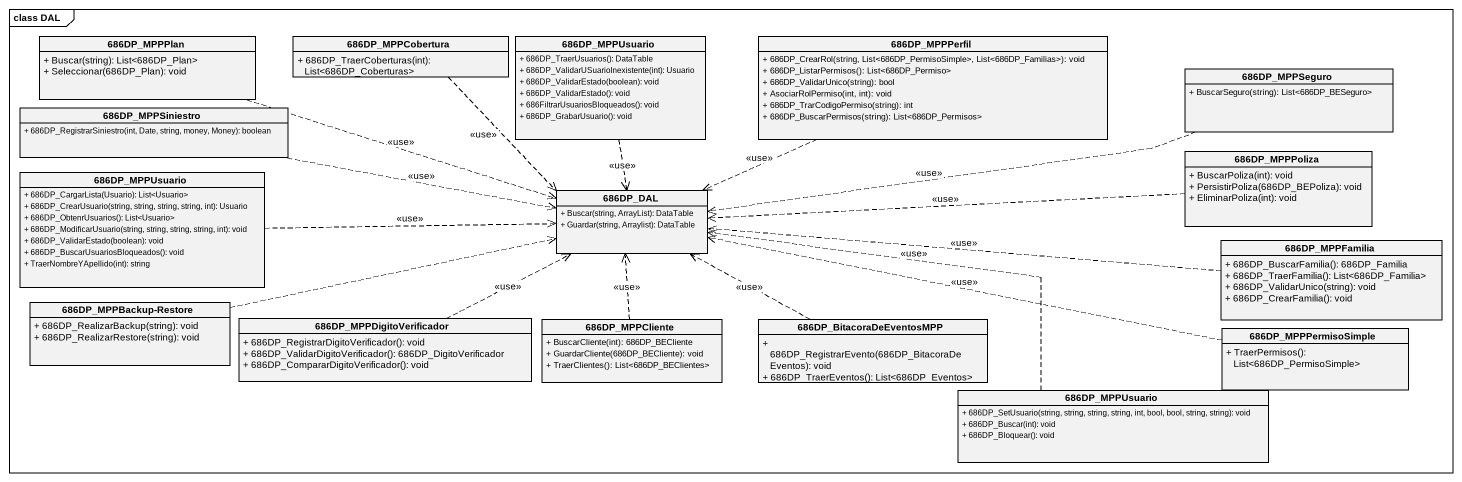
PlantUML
@startuml
mainframe class DAL
hide circle
hide empty members
skinparam classAttributeIconSize 0
class "686DP_MPPPlan" as c686DP_MPPPlan {
  + Buscar(string): List<686DP_Plan>
  + Seleccionar(686DP_Plan): void
}
class "686DP_MPPCobertura" as c686DP_MPPCobertura {
  + 686DP_TraerCoberturas(int): List<686DP_Coberturas>
}
class "686DP_MPPUsuario" as c686DP_MPPUsuario {
  + 686DP_TraerUsuarios(): DataTable
  + 686DP_ValidarUSuarioInexistente(int): Usuario
  + 686DP_ValidarEstado(boolean): void
  + 686DP_ValidarEstado(): void
  + 686FiltrarUsuariosBloqueados(): void
  + 686DP_GrabarUsuario(): void
}
class "686DP_MPPPerfil" as c686DP_MPPPerfil {
  + 686DP_CrearRol(string, List<686DP_PermisoSimple>, List<686DP_Familias>): void
  + 686DP_ListarPermisos(): List<686DP_Permiso>
  + 686DP_ValidarUnico(string): bool
  + AsociarRolPermiso(int, int): void
  + 686DP_TrarCodigoPermiso(string): int
  + 686DP_BuscarPermisos(string): List<686DP_Permisos>
}
class "686DP_MPPSeguro" as c686DP_MPPSeguro {
  + BuscarSeguro(string): List<686DP_BESeguro>
}
class "686DP_MPPSiniestro" as c686DP_MPPSiniestro {
  + 686DP_RegistrarSiniestro(int, Date, string, money, Money): boolean
}
class "686DP_MPPUsuario" as c686DP_MPPUsuario_2 {
  + 686DP_CargarLista(Usuario): List<Usuario>
  + 686DP_CrearUsuario(string, string, string, string, int): Usuario
  + 686DP_ObtenrUsuarios(): List<Usuario>
  + 686DP_ModificarUsuario(string, string, string, string, int): void
  + 686DP_ValidarEstado(boolean): void
  + 686DP_BuscarUsuariosBloqueados(): void
  + TraerNombreYApellido(int): string
}
class "686DP_MPPPoliza" as c686DP_MPPPoliza {
  + BuscarPoliza(int): void
  + PersistirPoliza(686DP_BEPoliza): void
  + EliminarPoliza(int): void
}
class "686DP_DAL" as c686DP_DAL {
  + Buscar(string, ArrayList): DataTable
  + Guardar(string, Arraylist): DataTable
}
class "686DP_MPPFamilia" as c686DP_MPPFamilia {
  + 686DP_BuscarFamilia(): 686DP_Familia
  + 686DP_TraerFamilia(): List<686DP_Familia>
  + 686DP_ValidarUnico(string): void
  + 686DP_CrearFamilia(): void
}
class "686DP_MPPBackup-Restore" as c686DP_MPPBackup_Restore {
  + 686DP_RealizarBackup(string): void
  + 686DP_RealizarRestore(string): void
}
class "686DP_MPPDigitoVerificador" as c686DP_MPPDigitoVerificador {
  + 686DP_RegistrarDigitoVerificador(): void
  + 686DP_ValidarDigitoVerificador(): 686DP_DigitoVerificador
  + 686DP_CompararDigitoVerificador(): void
}
class "686DP_MPPCliente" as c686DP_MPPCliente {
  + BuscarCliente(int): 686DP_BECliente
  + GuardarCliente(686DP_BECliente): void
  + TraerClientes(): List<686DP_BEClientes>
}
class "686DP_BitacoraDeEventosMPP" as c686DP_BitacoraDeEventosMPP {
  + 686DP_RegistrarEvento(686DP_BitacoraDeEventos): void
  + 686DP_TraerEventos(): List<686DP_Eventos>
}
class "686DP_MPPPermisoSimple" as c686DP_MPPPermisoSimple {
  + TraerPermisos(): List<686DP_PermisoSimple>
}
class "686DP_MPPUsuario" as c686DP_MPPUsuario_3 {
  + 686DP_SetUsuario(string, string, string, string, int, bool, bool, string, string): void
  + 686DP_Buscar(int): void
  + 686DP_Bloquear(): void
}
c686DP_MPPPlan .right.> c686DP_DAL : <<use>>
c686DP_MPPCobertura ..> c686DP_DAL : <<use>>
c686DP_MPPUsuario ..> c686DP_DAL : <<use>>
c686DP_MPPPerfil .left.> c686DP_DAL : <<use>>
c686DP_MPPSeguro .left.> c686DP_DAL : <<use>>
c686DP_MPPSiniestro .right.> c686DP_DAL : <<use>>
c686DP_MPPUsuario_2 .right.> c686DP_DAL : <<use>>
c686DP_MPPPoliza .left.> c686DP_DAL : <<use>>
c686DP_MPPFamilia .left.> c686DP_DAL : <<use>>
c686DP_MPPBackup_Restore .right.> c686DP_DAL
c686DP_MPPDigitoVerificador .right.> c686DP_DAL : <<use>>
c686DP_MPPCliente .up.> c686DP_DAL : <<use>>
c686DP_BitacoraDeEventosMPP .left.> c686DP_DAL : <<use>>
c686DP_MPPPermisoSimple .left.> c686DP_DAL : <<use>>
c686DP_MPPUsuario_3 .left.> c686DP_DAL : <<use>>
@enduml
